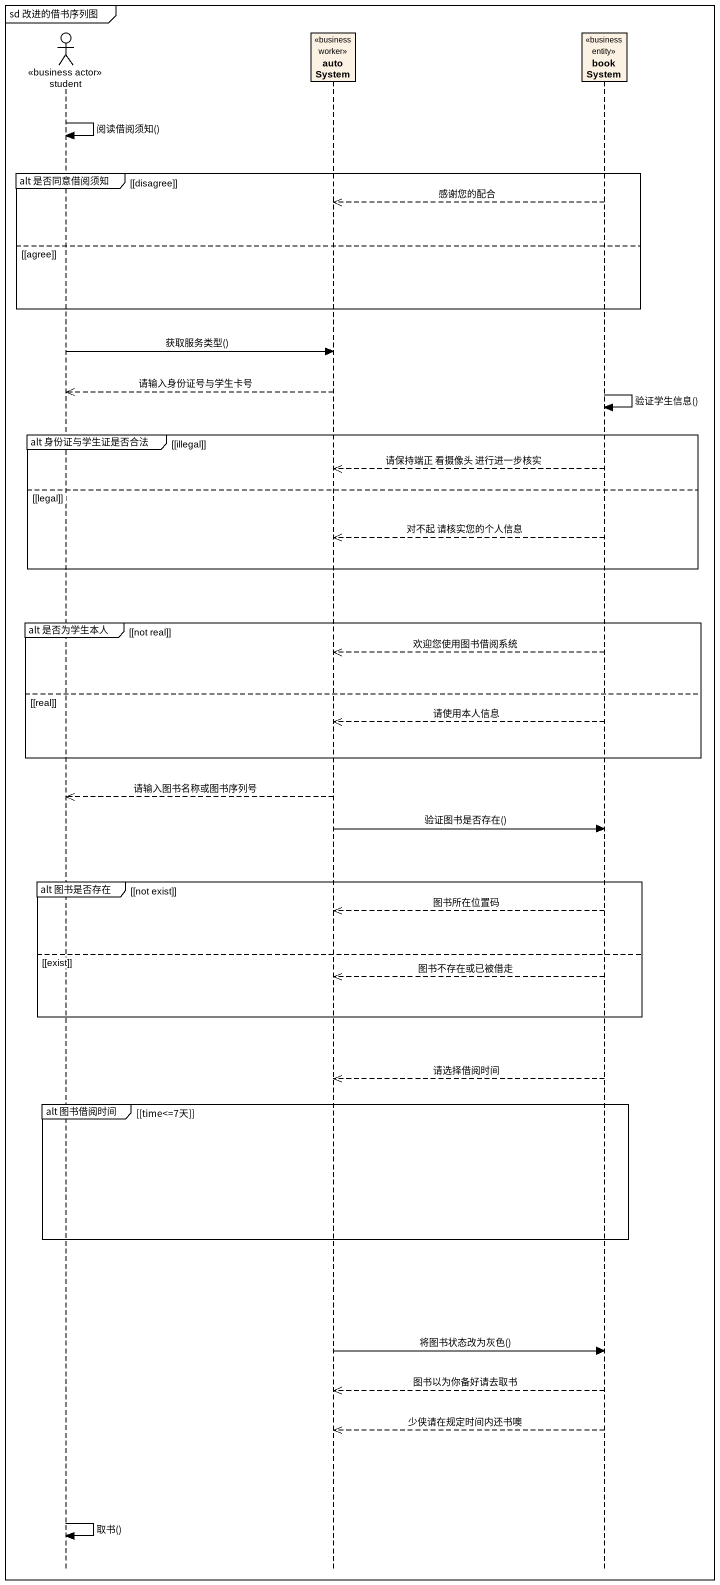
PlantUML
@startuml
mainframe sd 改进的借书序列图
hide footbox
actor student <<business actor>>
participant autoSystem <<business worker>>
participant bookSystem <<business entity>>

student -> student : 阅读借阅须知()
group alt 是否同意借阅须知 [[disagree]]
  bookSystem -->> autoSystem : 感谢您的配合
else [agree]
end
student -> autoSystem : 获取服务类型()
autoSystem -->> student : 请输入身份证号与学生卡号
bookSystem -> bookSystem : 验证学生信息()
group alt 身份证与学生证是否合法 [[illegal]]
  bookSystem -->> autoSystem : 请保持端正 看摄像头 进行进一步核实
else [legal]
  bookSystem -->> autoSystem : 对不起 请核实您的个人信息
end
group alt 是否为学生本人 [[not real]]
  bookSystem -->> autoSystem : 欢迎您使用图书借阅系统
else [real]
  bookSystem -->> autoSystem : 请使用本人信息
end
autoSystem -->> student : 请输入图书名称或图书序列号
autoSystem -> bookSystem : 验证图书是否存在()
group alt 图书是否存在 [[not exist]]
  bookSystem -->> autoSystem : 图书所在位置码
else [exist]
  bookSystem -->> autoSystem : 图书不存在或已被借走
end
bookSystem -->> autoSystem : 请选择借阅时间
group alt 图书借阅时间 [[time<=7天]]
end
autoSystem -> bookSystem : 将图书状态改为灰色()
bookSystem -->> autoSystem : 图书以为你备好请去取书
bookSystem -->> autoSystem : 少侠请在规定时间内还书噢
student -> student : 取书()
@enduml
